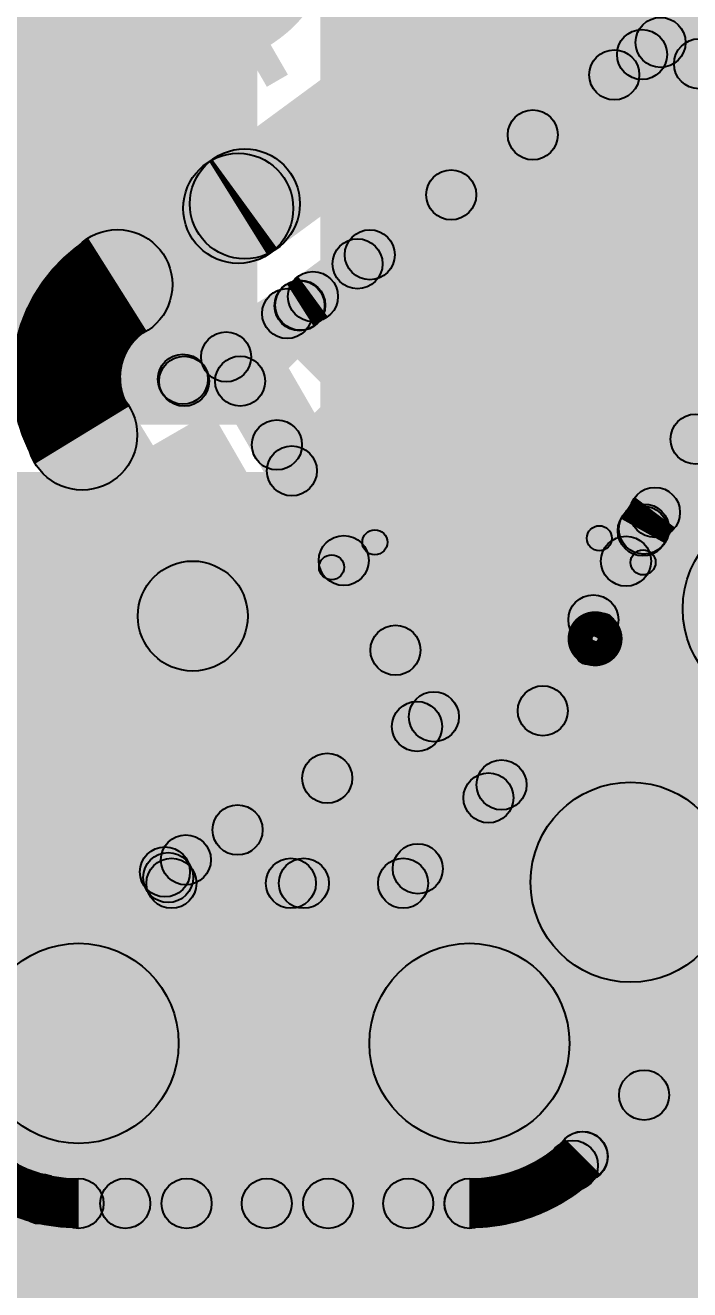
# Model space of a CAD drawing. Header units: millimetres. Extents: x 0.02 to 3.53, y 0 to 2.66.
# Drawn here: x 2.7187 to 2.8516, y 1.1981 to 1.4509 of the extents above; entities that cross this region are included whole.
import ezdxf

# ---------------------------------------------------------------- set-up
doc = ezdxf.new("R2010")
doc.units = ezdxf.units.MM
doc.header["$MEASUREMENT"] = 0
for name, color, linetype in [('BottomLayer', 5, 'Continuous'), ('TopLayer', 1, 'Continuous'), ('TopOverlay', 2, 'Continuous'), ('TopPaste', 8, 'Continuous'), ('TopSolder', 216, 'Continuous'), ('ViaHoleLayer', 16, 'Continuous')]:
    doc.layers.add(name, color=color, linetype=linetype)

# ---------------------------------------------------------------- blocks, each defined once
blk = doc.blocks.new('WS2812B_M____4')
at = {"layer": 'TopLayer'}
for points in [[(-0.09409, 0.05079), (-0.03504, 0.05079), (-0.03504, 0.01142), (-0.09409, 0.01142)], [(0.03504, 0.05079), (0.09409, 0.05079), (0.09409, 0.01142), (0.03504, 0.01142)], [(-0.09409, -0.01142), (-0.03504, -0.01142), (-0.03504, -0.05079), (-0.09409, -0.05079)], [(0.03504, -0.01142), (0.09409, -0.01142), (0.09409, -0.05079), (0.03504, -0.05079)]]:
    blk.add_hatch(color=1, dxfattribs=at).paths.add_polyline_path(points)
at = {"layer": 'TopOverlay'}
h = blk.add_hatch(color=2, dxfattribs=at)
edge = h.paths.add_edge_path()
edge.add_arc((-0.07, 0.07), 0.0025, 0, 360)
h = blk.add_hatch(color=2, dxfattribs=at)
edge = h.paths.add_edge_path()
edge.add_arc((-0.07, 0.07), 0.0025, 0, 360)
for points in [[(-0.07, 0.0675), (-0.07, 0.0725), (0.07, 0.0725), (0.07, 0.0675)], [(-0.0725, 0.07), (-0.0675, 0.07), (-0.0675, 0.06), (-0.0725, 0.06)], [(0.0675, 0.07), (0.0725, 0.07), (0.0725, 0.06), (0.0675, 0.06)], [(-0.0725, -0.06), (-0.0675, -0.06), (-0.0675, -0.07), (-0.0725, -0.07)], [(0.0675, -0.06), (0.0725, -0.06), (0.0725, -0.07), (0.0675, -0.07)], [(-0.07, -0.0725), (-0.07, -0.0675), (0.07, -0.0675), (0.07, -0.0725)]]:
    blk.add_hatch(color=2, dxfattribs=at).paths.add_polyline_path(points)
h = blk.add_hatch(color=2, dxfattribs=at)
edge = h.paths.add_edge_path()
edge.add_arc((0.07, 0.07), 0.0025, 0, 360)
h = blk.add_hatch(color=2, dxfattribs=at)
edge = h.paths.add_edge_path()
edge.add_arc((0.07, 0.07), 0.0025, 0, 360)
h = blk.add_hatch(color=2, dxfattribs=at)
edge = h.paths.add_edge_path()
edge.add_arc((-0.091, 0.061), 0.0025, 0, 360)
h = blk.add_hatch(color=2, dxfattribs=at)
edge = h.paths.add_edge_path()
edge.add_arc((-0.085, 0.061), 0.0025, 0, 360)
h = blk.add_hatch(color=2, dxfattribs=at)
edge = h.paths.add_edge_path()
edge.add_arc((-0.07, 0.06), 0.0025, 0, 360)
h = blk.add_hatch(color=2, dxfattribs=at)
edge = h.paths.add_edge_path()
edge.add_arc((0.07, 0.06), 0.0025, 0, 360)
h = blk.add_hatch(color=2, dxfattribs=at)
edge = h.paths.add_edge_path()
edge.add_arc((-0.07, -0.06), 0.0025, 0, 360)
h = blk.add_hatch(color=2, dxfattribs=at)
edge = h.paths.add_edge_path()
edge.add_arc((0.07, -0.06), 0.0025, 0, 360)
h = blk.add_hatch(color=2, dxfattribs=at)
edge = h.paths.add_edge_path()
edge.add_arc((-0.07, -0.07), 0.0025, 0, 360)
h = blk.add_hatch(color=2, dxfattribs=at)
edge = h.paths.add_edge_path()
edge.add_arc((-0.07, -0.07), 0.0025, 0, 360)
h = blk.add_hatch(color=2, dxfattribs=at)
edge = h.paths.add_edge_path()
edge.add_arc((0.07, -0.07), 0.0025, 0, 360)
h = blk.add_hatch(color=2, dxfattribs=at)
edge = h.paths.add_edge_path()
edge.add_arc((0.07, -0.07), 0.0025, 0, 360)
at = {"layer": 'TopPaste'}
for points in [[(-0.09409, 0.05079), (-0.03504, 0.05079), (-0.03504, 0.01142), (-0.09409, 0.01142)], [(0.03504, 0.05079), (0.09409, 0.05079), (0.09409, 0.01142), (0.03504, 0.01142)], [(-0.09409, -0.01142), (-0.03504, -0.01142), (-0.03504, -0.05079), (-0.09409, -0.05079)], [(0.03504, -0.01142), (0.09409, -0.01142), (0.09409, -0.05079), (0.03504, -0.05079)]]:
    blk.add_hatch(color=8, dxfattribs=at).paths.add_polyline_path(points)
at = {"layer": 'TopSolder'}
for points in [[(-0.09809, 0.05479), (-0.03104, 0.05479), (-0.03104, 0.00742), (-0.09809, 0.00742)], [(0.03104, 0.05479), (0.09809, 0.05479), (0.09809, 0.00742), (0.03104, 0.00742)], [(-0.09809, -0.00742), (-0.03104, -0.00742), (-0.03104, -0.05479), (-0.09809, -0.05479)], [(0.03104, -0.00742), (0.09809, -0.00742), (0.09809, -0.05479), (0.03104, -0.05479)]]:
    blk.add_hatch(color=216, dxfattribs=at).paths.add_polyline_path(points)
at = {"layer": 'TopOverlay', "const_width": 0.005}
blk.add_lwpolyline([(-0.085, 0.061, 1), (-0.091, 0.061, 1)], format="xyb", close=True, dxfattribs=at)
at = {"layer": 'TopOverlay'}
for centre in [(-0.07, 0.07), (-0.07, 0.07), (0.07, 0.07), (0.07, 0.07), (-0.091, 0.061), (-0.085, 0.061), (-0.07, 0.06), (0.07, 0.06), (-0.07, -0.06), (0.07, -0.06), (-0.07, -0.07), (-0.07, -0.07), (0.07, -0.07), (0.07, -0.07)]:
    blk.add_circle(centre, 0.0025, dxfattribs=at)
blk = doc.blocks.new('WS2812B_M____5')
at = {"layer": 'TopLayer'}
for points in [[(-0.09409, 0.05079), (-0.03504, 0.05079), (-0.03504, 0.01142), (-0.09409, 0.01142)], [(0.03504, 0.05079), (0.09409, 0.05079), (0.09409, 0.01142), (0.03504, 0.01142)], [(-0.09409, -0.01142), (-0.03504, -0.01142), (-0.03504, -0.05079), (-0.09409, -0.05079)], [(0.03504, -0.01142), (0.09409, -0.01142), (0.09409, -0.05079), (0.03504, -0.05079)]]:
    blk.add_hatch(color=1, dxfattribs=at).paths.add_polyline_path(points)
at = {"layer": 'TopOverlay'}
h = blk.add_hatch(color=2, dxfattribs=at)
edge = h.paths.add_edge_path()
edge.add_arc((-0.07, 0.07), 0.0025, 0, 360)
h = blk.add_hatch(color=2, dxfattribs=at)
edge = h.paths.add_edge_path()
edge.add_arc((-0.07, 0.07), 0.0025, 0, 360)
for points in [[(0.07, 0.0725), (0.07, 0.0675), (-0.07, 0.0675), (-0.07, 0.0725)], [(-0.0725, 0.07), (-0.0675, 0.07), (-0.0675, 0.06), (-0.0725, 0.06)], [(0.0675, 0.07), (0.0725, 0.07), (0.0725, 0.06), (0.0675, 0.06)], [(-0.0725, -0.06), (-0.0675, -0.06), (-0.0675, -0.07), (-0.0725, -0.07)], [(0.0675, -0.06), (0.0725, -0.06), (0.0725, -0.07), (0.0675, -0.07)], [(0.07, -0.0675), (0.07, -0.0725), (-0.07, -0.0725), (-0.07, -0.0675)]]:
    blk.add_hatch(color=2, dxfattribs=at).paths.add_polyline_path(points)
h = blk.add_hatch(color=2, dxfattribs=at)
edge = h.paths.add_edge_path()
edge.add_arc((0.07, 0.07), 0.0025, 0, 360)
h = blk.add_hatch(color=2, dxfattribs=at)
edge = h.paths.add_edge_path()
edge.add_arc((0.07, 0.07), 0.0025, 0, 360)
h = blk.add_hatch(color=2, dxfattribs=at)
edge = h.paths.add_edge_path()
edge.add_arc((-0.091, 0.061), 0.0025, 0, 360)
h = blk.add_hatch(color=2, dxfattribs=at)
edge = h.paths.add_edge_path()
edge.add_arc((-0.085, 0.061), 0.0025, 0, 360)
h = blk.add_hatch(color=2, dxfattribs=at)
edge = h.paths.add_edge_path()
edge.add_arc((-0.07, 0.06), 0.0025, 0, 360)
h = blk.add_hatch(color=2, dxfattribs=at)
edge = h.paths.add_edge_path()
edge.add_arc((0.07, 0.06), 0.0025, 0, 360)
h = blk.add_hatch(color=2, dxfattribs=at)
edge = h.paths.add_edge_path()
edge.add_arc((-0.07, -0.06), 0.0025, 0, 360)
h = blk.add_hatch(color=2, dxfattribs=at)
edge = h.paths.add_edge_path()
edge.add_arc((0.07, -0.06), 0.0025, 0, 360)
h = blk.add_hatch(color=2, dxfattribs=at)
edge = h.paths.add_edge_path()
edge.add_arc((-0.07, -0.07), 0.0025, 0, 360)
h = blk.add_hatch(color=2, dxfattribs=at)
edge = h.paths.add_edge_path()
edge.add_arc((-0.07, -0.07), 0.0025, 0, 360)
h = blk.add_hatch(color=2, dxfattribs=at)
edge = h.paths.add_edge_path()
edge.add_arc((0.07, -0.07), 0.0025, 0, 360)
h = blk.add_hatch(color=2, dxfattribs=at)
edge = h.paths.add_edge_path()
edge.add_arc((0.07, -0.07), 0.0025, 0, 360)
at = {"layer": 'TopPaste'}
for points in [[(-0.09409, 0.05079), (-0.03504, 0.05079), (-0.03504, 0.01142), (-0.09409, 0.01142)], [(0.03504, 0.05079), (0.09409, 0.05079), (0.09409, 0.01142), (0.03504, 0.01142)], [(-0.09409, -0.01142), (-0.03504, -0.01142), (-0.03504, -0.05079), (-0.09409, -0.05079)], [(0.03504, -0.01142), (0.09409, -0.01142), (0.09409, -0.05079), (0.03504, -0.05079)]]:
    blk.add_hatch(color=8, dxfattribs=at).paths.add_polyline_path(points)
at = {"layer": 'TopSolder'}
for points in [[(-0.09809, 0.05479), (-0.03104, 0.05479), (-0.03104, 0.00742), (-0.09809, 0.00742)], [(0.03104, 0.05479), (0.09809, 0.05479), (0.09809, 0.00742), (0.03104, 0.00742)], [(-0.09809, -0.00742), (-0.03104, -0.00742), (-0.03104, -0.05479), (-0.09809, -0.05479)], [(0.03104, -0.00742), (0.09809, -0.00742), (0.09809, -0.05479), (0.03104, -0.05479)]]:
    blk.add_hatch(color=216, dxfattribs=at).paths.add_polyline_path(points)
at = {"layer": 'TopOverlay', "const_width": 0.005}
blk.add_lwpolyline([(-0.085, 0.061, 1), (-0.091, 0.061, 1)], format="xyb", close=True, dxfattribs=at)
at = {"layer": 'TopOverlay'}
for centre in [(-0.07, 0.07), (-0.07, 0.07), (0.07, 0.07), (0.07, 0.07), (-0.091, 0.061), (-0.085, 0.061), (-0.07, 0.06), (0.07, 0.06), (-0.07, -0.06), (0.07, -0.06), (-0.07, -0.07), (-0.07, -0.07), (0.07, -0.07), (0.07, -0.07)]:
    blk.add_circle(centre, 0.0025, dxfattribs=at)

msp = doc.modelspace()

# ---------------------------------------------------------------- hatches: boundary and pattern name
at = {"layer": 'BottomLayer'}
for points in [[(2.70254, 1.37106), (2.76513, 1.37106), (2.76513, 1.89822), (2.70254, 1.89822)], [(2.77773, 1.33287), (2.91946, 1.33287), (2.91946, 1.53247), (2.77773, 1.53247)], [(2.10805, 1.09704), (2.86041, 1.09704), (2.86041, 1.36161), (2.10805, 1.36161)]]:
    msp.add_hatch(color=5, dxfattribs=at).paths.add_polyline_path(points)
h = msp.add_hatch(color=5, dxfattribs=at)
edge = h.paths.add_edge_path()
edge.add_arc((2.83976, 1.27962), 0.01181, 0, 360)
h = msp.add_hatch(color=5, dxfattribs=at)
edge = h.paths.add_edge_path()
edge.add_arc((2.72939, 1.2474), 0.01181, 0, 360)
at = {"layer": 'TopLayer'}
for points in [[(2.13149, 1.77127), (2.13856, 1.77834), (3.44684, 0.47006), (3.43977, 0.46298)], [(2.796, 1.47223), (2.75774, 1.53849), (2.6471, 1.47461), (2.68535, 1.40835)], [(2.76915, 1.40637), (2.75612, 1.4241), (2.82193, 1.47249), (2.83496, 1.45476)], [(2.8448, 1.4409), (2.83931, 1.44926), (2.84301, 1.45169), (2.8485, 1.44334)], [(2.84333, 1.44314), (2.84818, 1.45189), (2.93894, 1.40158), (2.9341, 1.39283)], [(2.77922, 1.39268), (2.7733, 1.40073), (2.83909, 1.44911), (2.84501, 1.44105)], [(2.77559, 1.35832), (2.76852, 1.36539), (2.84991, 1.44679), (2.85698, 1.43972)], [(2.83298, 1.43747), (2.84005, 1.44454), (2.93111, 1.35348), (2.92404, 1.34641)], [(2.78594, 1.34039), (2.77887, 1.34746), (2.86811, 1.4367), (2.87518, 1.42963)], [(2.81668, 1.42549), (2.82375, 1.43256), (2.86765, 1.38866), (2.86058, 1.38159)], [(2.79629, 1.32246), (2.78922, 1.32953), (2.88631, 1.42661), (2.89338, 1.41954)], [(2.74303, 1.3898), (2.73129, 1.40841), (2.75545, 1.42364), (2.76719, 1.40503)], [(2.76725, 1.40507), (2.75539, 1.4236), (2.75539, 1.4236), (2.76725, 1.40507)], [(2.80038, 1.4135), (2.80745, 1.42057), (2.85629, 1.37174), (2.84922, 1.36467)], [(2.78408, 1.40152), (2.79115, 1.40859), (2.84597, 1.35377), (2.8389, 1.3467)], [(2.76524, 1.37625), (2.75817, 1.38332), (2.78163, 1.40679), (2.78871, 1.39972)], [(2.75293, 1.37594), (2.74759, 1.3844), (2.77092, 1.39911), (2.77625, 1.39065)], [(2.76755, 1.38977), (2.77462, 1.39684), (2.83586, 1.3356), (2.82879, 1.32853)], [(2.753, 1.37545), (2.748, 1.38411), (2.7564, 1.38897), (2.7614, 1.38031)], [(2.84901, 1.35114), (2.84026, 1.35599), (2.85822, 1.38839), (2.86697, 1.38354)], [(2.75457, 1.38214), (2.76323, 1.38714), (2.80476, 1.31521), (2.7961, 1.31021)], [(2.72073, 1.36329), (2.7395, 1.37476), (2.76161, 1.33856), (2.74284, 1.3271)], [(2.76552, 1.36351), (2.77259, 1.37058), (2.82574, 1.31743), (2.81867, 1.31036)], [(2.81834, 1.29665), (2.8096, 1.30152), (2.83785, 1.35227), (2.84658, 1.34741)], [(2.77798, 1.27586), (2.77091, 1.28293), (2.83532, 1.34734), (2.84239, 1.34027)], [(2.85723, 1.26989), (2.82228, 1.28934), (2.8527, 1.34401), (2.88765, 1.32456)], [(2.74917, 1.27734), (2.74417, 1.286), (2.79793, 1.31704), (2.80293, 1.30838)], [(2.79352, 1.30723), (2.80059, 1.3143), (2.81489, 1.3), (2.80782, 1.29293)], [(2.68099, 1.29181), (2.71572, 1.31165), (2.74676, 1.25732), (2.71202, 1.23748)], [(2.77559, 1.29687), (2.78266, 1.30394), (2.80074, 1.28586), (2.79367, 1.27879)], [(2.79782, 1.27586), (2.79075, 1.28293), (2.81043, 1.30262), (2.81751, 1.29555)], [(2.75766, 1.28652), (2.76473, 1.29359), (2.77539, 1.28293), (2.76832, 1.27586)], [(2.82168, 1.23325), (2.79339, 1.26154), (2.82562, 1.29376), (2.8539, 1.26548)], [(2.75084, 1.27701), (2.74377, 1.28408), (2.74732, 1.28762), (2.75439, 1.28055)], [(2.74796, 1.2744), (2.74796, 1.2844), (2.79428, 1.2844), (2.79428, 1.2744)], [(1.72194, 0.10668), (1.71487, 0.11376), (2.8764, 1.27529), (2.88347, 1.26822)], [(2.72939, 1.2274), (2.72939, 1.2674), (2.80754, 1.2674), (2.80754, 1.2274)], [(2.83373, 1.22126), (2.82666, 1.22833), (2.85882, 1.2605), (2.86589, 1.25343)], [(1.74001, 0.09646), (1.73294, 0.10354), (2.87348, 1.24408), (2.88055, 1.23701)], [(2.83893, 1.23353), (2.846, 1.2406), (3.36037, 0.72623), (3.3533, 0.71916)], [(2.82471, 1.21947), (2.83178, 1.22654), (3.35475, 0.70357), (3.34768, 0.69649)], [(1.63709, 0.10668), (1.63002, 0.11376), (2.7352, 1.21893), (2.74227, 1.21186)], [(1.66538, 0.10668), (1.6583, 0.11376), (2.76348, 1.21893), (2.77055, 1.21186)], [(1.69366, 0.10668), (1.68659, 0.11376), (2.79176, 1.21893), (2.79884, 1.21186)], [(2.71827, 1.21277), (2.72534, 1.21984), (3.44684, 0.49834), (3.43977, 0.49127)], [(2.72939, 1.2104), (2.72939, 1.2204), (2.80754, 1.2204), (2.80754, 1.2104)], [(2.74746, 1.21186), (2.75453, 1.21893), (3.44684, 0.52662), (3.43977, 0.51955)], [(2.77575, 1.21186), (2.78282, 1.21893), (3.44684, 0.55491), (3.43977, 0.54784)], [(2.80403, 1.21186), (2.8111, 1.21893), (3.35593, 0.6741), (3.34886, 0.66703)]]:
    msp.add_hatch(color=1, dxfattribs=at).paths.add_polyline_path(points)
h = msp.add_hatch(color=1, dxfattribs=at)
edge = h.paths.add_edge_path()
edge.add_arc((2.84576, 1.44752), 0.005, 0, 360)
h = msp.add_hatch(color=1, dxfattribs=at)
edge = h.paths.add_edge_path()
edge.add_arc((2.84576, 1.44752), 0.005, 0, 360)
h = msp.add_hatch(color=1, dxfattribs=at)
edge = h.paths.add_edge_path()
edge.add_arc((2.84205, 1.44508), 0.005, 0, 360)
h = msp.add_hatch(color=1, dxfattribs=at)
edge = h.paths.add_edge_path()
edge.add_arc((2.84205, 1.44508), 0.005, 0, 360)
h = msp.add_hatch(color=1, dxfattribs=at)
edge = h.paths.add_edge_path()
edge.add_arc((2.83651, 1.44101), 0.005, 0, 360)
h = msp.add_hatch(color=1, dxfattribs=at)
edge = h.paths.add_edge_path()
edge.add_arc((2.85345, 1.44325), 0.005, 0, 360)
h = msp.add_hatch(color=1, dxfattribs=at)
edge = h.paths.add_edge_path()
edge.add_arc((2.82021, 1.42902), 0.005, 0, 360)
h = msp.add_hatch(color=1, dxfattribs=at)
edge = h.paths.add_edge_path()
edge.add_arc((2.76264, 1.41523), 0.011, 0, 360)
h = msp.add_hatch(color=1, dxfattribs=at)
edge = h.paths.add_edge_path()
edge.add_arc((2.76264, 1.41523), 0.011, 0, 360)
h = msp.add_hatch(color=1, dxfattribs=at)
edge = h.paths.add_edge_path()
edge.add_arc((2.76132, 1.41434), 0.011, 0, 360)
h = msp.add_hatch(color=1, dxfattribs=at)
edge = h.paths.add_edge_path()
edge.add_arc((2.76132, 1.41434), 0.011, 0, 360)
h = msp.add_hatch(color=1, dxfattribs=at)
edge = h.paths.add_edge_path()
edge.add_arc((2.76132, 1.41434), 0.011, 0, 360)
h = msp.add_hatch(color=1, dxfattribs=at)
edge = h.paths.add_edge_path()
edge.add_arc((2.76132, 1.41434), 0.011, 0, 360)
h = msp.add_hatch(color=1, dxfattribs=at)
edge = h.paths.add_edge_path()
edge.add_arc((2.80391, 1.41704), 0.005, 0, 360)
h = msp.add_hatch(color=1, dxfattribs=at)
edge = h.paths.add_edge_path()
edge.add_arc((2.73716, 1.3991), 0.011, 0, 360)
h = msp.add_hatch(color=1, dxfattribs=at)
edge = h.paths.add_edge_path()
edge.add_arc((2.73716, 1.3991), 0.011, 0, 360)
h = msp.add_hatch(color=1, dxfattribs=at)
edge = h.paths.add_edge_path()
edge.add_arc((2.78517, 1.40326), 0.005, 0, 360)
h = msp.add_hatch(color=1, dxfattribs=at)
edge = h.paths.add_edge_path()
edge.add_arc((2.78762, 1.40505), 0.005, 0, 360)
h = msp.add_hatch(color=1, dxfattribs=at)
edge = h.paths.add_edge_path()
edge.add_arc((2.77626, 1.3967), 0.005, 0, 360)
h = msp.add_hatch(color=1, dxfattribs=at)
edge = h.paths.add_edge_path()
edge.add_arc((2.77626, 1.3967), 0.005, 0, 360)
h = msp.add_hatch(color=1, dxfattribs=at)
edge = h.paths.add_edge_path()
edge.add_arc((2.77108, 1.3933), 0.005, 0, 360)
h = msp.add_hatch(color=1, dxfattribs=at)
edge = h.paths.add_edge_path()
edge.add_arc((2.77359, 1.39488), 0.005, 0, 360)
h = msp.add_hatch(color=1, dxfattribs=at)
edge = h.paths.add_edge_path()
edge.add_arc((2.77372, 1.39497), 0.005, 0, 360)
h = msp.add_hatch(color=1, dxfattribs=at)
edge = h.paths.add_edge_path()
edge.add_arc((2.7589, 1.38464), 0.005, 0, 360)
h = msp.add_hatch(color=1, dxfattribs=at)
edge = h.paths.add_edge_path()
edge.add_arc((2.7589, 1.38464), 0.005, 0, 360)
h = msp.add_hatch(color=1, dxfattribs=at)
edge = h.paths.add_edge_path()
edge.add_arc((2.75026, 1.38017), 0.005, 0, 360)
h = msp.add_hatch(color=1, dxfattribs=at)
edge = h.paths.add_edge_path()
edge.add_arc((2.7505, 1.37978), 0.005, 0, 360)
h = msp.add_hatch(color=1, dxfattribs=at)
edge = h.paths.add_edge_path()
edge.add_arc((2.7617, 1.37979), 0.005, 0, 360)
h = msp.add_hatch(color=1, dxfattribs=at)
edge = h.paths.add_edge_path()
edge.add_arc((2.73012, 1.36903), 0.011, 0, 360)
h = msp.add_hatch(color=1, dxfattribs=at)
edge = h.paths.add_edge_path()
edge.add_arc((2.73012, 1.36903), 0.011, 0, 360)
h = msp.add_hatch(color=1, dxfattribs=at)
edge = h.paths.add_edge_path()
edge.add_arc((2.73012, 1.36903), 0.011, 0, 360)
h = msp.add_hatch(color=1, dxfattribs=at)
edge = h.paths.add_edge_path()
edge.add_arc((2.73012, 1.36903), 0.011, 0, 360)
h = msp.add_hatch(color=1, dxfattribs=at)
edge = h.paths.add_edge_path()
edge.add_arc((2.85275, 1.3682), 0.005, 0, 360)
h = msp.add_hatch(color=1, dxfattribs=at)
edge = h.paths.add_edge_path()
edge.add_arc((2.76906, 1.36704), 0.005, 0, 360)
h = msp.add_hatch(color=1, dxfattribs=at)
edge = h.paths.add_edge_path()
edge.add_arc((2.77205, 1.36186), 0.005, 0, 360)
h = msp.add_hatch(color=1, dxfattribs=at)
edge = h.paths.add_edge_path()
edge.add_arc((2.84464, 1.35356), 0.005, 0, 360)
h = msp.add_hatch(color=1, dxfattribs=at)
edge = h.paths.add_edge_path()
edge.add_arc((2.84464, 1.35356), 0.005, 0, 360)
h = msp.add_hatch(color=1, dxfattribs=at)
edge = h.paths.add_edge_path()
edge.add_arc((2.84244, 1.35023), 0.005, 0, 360)
h = msp.add_hatch(color=1, dxfattribs=at)
edge = h.paths.add_edge_path()
edge.add_arc((2.84221, 1.34984), 0.005, 0, 360)
h = msp.add_hatch(color=1, dxfattribs=at)
edge = h.paths.add_edge_path()
edge.add_arc((2.84221, 1.34984), 0.005, 0, 360)
h = msp.add_hatch(color=1, dxfattribs=at)
edge = h.paths.add_edge_path()
edge.add_arc((2.87018, 1.33428), 0.02, 0, 360)
h = msp.add_hatch(color=1, dxfattribs=at)
edge = h.paths.add_edge_path()
edge.add_arc((2.78241, 1.34392), 0.005, 0, 360)
h = msp.add_hatch(color=1, dxfattribs=at)
edge = h.paths.add_edge_path()
edge.add_arc((2.83885, 1.3438), 0.005, 0, 360)
h = msp.add_hatch(color=1, dxfattribs=at)
edge = h.paths.add_edge_path()
edge.add_arc((2.75222, 1.33283), 0.011, 0, 360)
h = msp.add_hatch(color=1, dxfattribs=at)
edge = h.paths.add_edge_path()
edge.add_arc((2.83232, 1.33206), 0.005, 0, 360)
h = msp.add_hatch(color=1, dxfattribs=at)
edge = h.paths.add_edge_path()
edge.add_arc((2.79276, 1.32599), 0.005, 0, 360)
h = msp.add_hatch(color=1, dxfattribs=at)
edge = h.paths.add_edge_path()
edge.add_arc((2.80043, 1.31271), 0.005, 0, 360)
h = msp.add_hatch(color=1, dxfattribs=at)
edge = h.paths.add_edge_path()
edge.add_arc((2.80043, 1.31271), 0.005, 0, 360)
h = msp.add_hatch(color=1, dxfattribs=at)
edge = h.paths.add_edge_path()
edge.add_arc((2.82221, 1.31389), 0.005, 0, 360)
h = msp.add_hatch(color=1, dxfattribs=at)
edge = h.paths.add_edge_path()
edge.add_arc((2.79706, 1.31076), 0.005, 0, 360)
h = msp.add_hatch(color=1, dxfattribs=at)
edge = h.paths.add_edge_path()
edge.add_arc((2.77912, 1.30041), 0.005, 0, 360)
h = msp.add_hatch(color=1, dxfattribs=at)
edge = h.paths.add_edge_path()
edge.add_arc((2.81397, 1.29908), 0.005, 0, 360)
h = msp.add_hatch(color=1, dxfattribs=at)
edge = h.paths.add_edge_path()
edge.add_arc((2.81397, 1.29908), 0.005, 0, 360)
h = msp.add_hatch(color=1, dxfattribs=at)
edge = h.paths.add_edge_path()
edge.add_arc((2.81135, 1.29647), 0.005, 0, 360)
h = msp.add_hatch(color=1, dxfattribs=at)
edge = h.paths.add_edge_path()
edge.add_arc((2.83976, 1.27962), 0.02, 0, 360)
h = msp.add_hatch(color=1, dxfattribs=at)
edge = h.paths.add_edge_path()
edge.add_arc((2.83976, 1.27962), 0.02, 0, 360)
h = msp.add_hatch(color=1, dxfattribs=at)
edge = h.paths.add_edge_path()
edge.add_arc((2.76119, 1.29006), 0.005, 0, 360)
h = msp.add_hatch(color=1, dxfattribs=at)
edge = h.paths.add_edge_path()
edge.add_arc((2.83976, 1.27962), 0.01181, 0, 360)
h = msp.add_hatch(color=1, dxfattribs=at)
edge = h.paths.add_edge_path()
edge.add_arc((2.75085, 1.28409), 0.005, 0, 360)
h = msp.add_hatch(color=1, dxfattribs=at)
edge = h.paths.add_edge_path()
edge.add_arc((2.79721, 1.28232), 0.005, 0, 360)
h = msp.add_hatch(color=1, dxfattribs=at)
edge = h.paths.add_edge_path()
edge.add_arc((2.74667, 1.28167), 0.005, 0, 360)
h = msp.add_hatch(color=1, dxfattribs=at)
edge = h.paths.add_edge_path()
edge.add_arc((2.74731, 1.28054), 0.005, 0, 360)
h = msp.add_hatch(color=1, dxfattribs=at)
edge = h.paths.add_edge_path()
edge.add_arc((2.74796, 1.2794), 0.005, 0, 360)
h = msp.add_hatch(color=1, dxfattribs=at)
edge = h.paths.add_edge_path()
edge.add_arc((2.77185, 1.2794), 0.005, 0, 360)
h = msp.add_hatch(color=1, dxfattribs=at)
edge = h.paths.add_edge_path()
edge.add_arc((2.77445, 1.2794), 0.005, 0, 360)
h = msp.add_hatch(color=1, dxfattribs=at)
edge = h.paths.add_edge_path()
edge.add_arc((2.79428, 1.2794), 0.005, 0, 360)
h = msp.add_hatch(color=1, dxfattribs=at)
edge = h.paths.add_edge_path()
edge.add_arc((2.79428, 1.2794), 0.005, 0, 360)
h = msp.add_hatch(color=1, dxfattribs=at)
edge = h.paths.add_edge_path()
edge.add_arc((2.72939, 1.2474), 0.02, 0, 360)
h = msp.add_hatch(color=1, dxfattribs=at)
edge = h.paths.add_edge_path()
edge.add_arc((2.72939, 1.2474), 0.02, 0, 360)
h = msp.add_hatch(color=1, dxfattribs=at)
edge = h.paths.add_edge_path()
edge.add_arc((2.80754, 1.2474), 0.02, 0, 360)
h = msp.add_hatch(color=1, dxfattribs=at)
edge = h.paths.add_edge_path()
edge.add_arc((2.80754, 1.2474), 0.02, 0, 360)
h = msp.add_hatch(color=1, dxfattribs=at)
edge = h.paths.add_edge_path()
edge.add_arc((2.72939, 1.2474), 0.01181, 0, 360)
h = msp.add_hatch(color=1, dxfattribs=at)
edge = h.paths.add_edge_path()
edge.add_arc((2.84246, 1.23707), 0.005, 0, 360)
h = msp.add_hatch(color=1, dxfattribs=at)
edge = h.paths.add_edge_path()
edge.add_arc((2.83016, 1.22477), 0.005, 0, 360)
h = msp.add_hatch(color=1, dxfattribs=at)
edge = h.paths.add_edge_path()
edge.add_arc((2.83019, 1.2248), 0.005, 0, 360)
h = msp.add_hatch(color=1, dxfattribs=at)
edge = h.paths.add_edge_path()
edge.add_arc((2.83019, 1.2248), 0.005, 0, 360)
h = msp.add_hatch(color=1, dxfattribs=at)
edge = h.paths.add_edge_path()
edge.add_arc((2.82825, 1.223), 0.005, 0, 360)
h = msp.add_hatch(color=1, dxfattribs=at)
edge = h.paths.add_edge_path()
edge.add_arc((2.71425, 1.2192), 0.005, 0, 360)
h = msp.add_hatch(color=1, dxfattribs=at)
edge = h.paths.add_edge_path()
edge.add_arc((2.7218, 1.21631), 0.005, 0, 360)
h = msp.add_hatch(color=1, dxfattribs=at)
edge = h.paths.add_edge_path()
edge.add_arc((2.72939, 1.2154), 0.005, 0, 360)
h = msp.add_hatch(color=1, dxfattribs=at)
edge = h.paths.add_edge_path()
edge.add_arc((2.72939, 1.2154), 0.005, 0, 360)
h = msp.add_hatch(color=1, dxfattribs=at)
edge = h.paths.add_edge_path()
edge.add_arc((2.72939, 1.2154), 0.005, 0, 360)
h = msp.add_hatch(color=1, dxfattribs=at)
edge = h.paths.add_edge_path()
edge.add_arc((2.73873, 1.2154), 0.005, 0, 360)
h = msp.add_hatch(color=1, dxfattribs=at)
edge = h.paths.add_edge_path()
edge.add_arc((2.751, 1.2154), 0.005, 0, 360)
h = msp.add_hatch(color=1, dxfattribs=at)
edge = h.paths.add_edge_path()
edge.add_arc((2.76702, 1.2154), 0.005, 0, 360)
h = msp.add_hatch(color=1, dxfattribs=at)
edge = h.paths.add_edge_path()
edge.add_arc((2.77928, 1.2154), 0.005, 0, 360)
h = msp.add_hatch(color=1, dxfattribs=at)
edge = h.paths.add_edge_path()
edge.add_arc((2.7953, 1.2154), 0.005, 0, 360)
h = msp.add_hatch(color=1, dxfattribs=at)
edge = h.paths.add_edge_path()
edge.add_arc((2.80754, 1.2154), 0.005, 0, 360)
h = msp.add_hatch(color=1, dxfattribs=at)
edge = h.paths.add_edge_path()
edge.add_arc((2.80754, 1.2154), 0.005, 0, 360)
h = msp.add_hatch(color=1, dxfattribs=at)
edge = h.paths.add_edge_path()
edge.add_arc((2.80754, 1.2154), 0.005, 0, 360)
h = msp.add_hatch(color=1, dxfattribs=at)
edge = h.paths.add_edge_path()
edge.add_arc((2.80757, 1.2154), 0.005, 0, 360)
at = {"layer": 'ViaHoleLayer'}
h = msp.add_hatch(color=16, dxfattribs=at)
edge = h.paths.add_edge_path()
edge.add_arc((2.83976, 1.27962), 0.00591, 0, 360)
h = msp.add_hatch(color=16, dxfattribs=at)
edge = h.paths.add_edge_path()
edge.add_arc((2.72939, 1.2474), 0.00591, 0, 360)

# ---------------------------------------------------------------- linework, layer by layer
at = {"layer": 'TopLayer'}
for points, const_width in [([(2.76264, 1.41523, -0.018089), (2.76132, 1.41434)], 0.022), ([(2.73012, 1.36903, -0.410089), (2.73716, 1.3991)], 0.022), ([(2.77626, 1.3967, -0.017113), (2.77372, 1.39497)], 0.01), ([(2.84221, 1.34984, -0.034707), (2.84464, 1.35356)], 0.01), ([(2.72939, 1.2154, -0.269182), (2.7016, 1.23152)], 0.01), ([(2.72939, 1.2154, -0.269182), (2.7016, 1.23152)], 0.01), ([(2.83019, 1.2248, -0.199231), (2.80754, 1.2154)], 0.01), ([(2.83016, 1.22477, -0.198912), (2.80754, 1.2154)], 0.01)]:
    msp.add_lwpolyline(points, format="xyb", dxfattribs=dict(at, const_width=const_width))
for centre, radius in [((2.84576, 1.44752), 0.005), ((2.84576, 1.44752), 0.005), ((2.84205, 1.44508), 0.005), ((2.84205, 1.44508), 0.005), ((2.83651, 1.44101), 0.005), ((2.85345, 1.44325), 0.005), ((2.82021, 1.42902), 0.005), ((2.76264, 1.41523), 0.011), ((2.76264, 1.41523), 0.011), ((2.76132, 1.41434), 0.011), ((2.76132, 1.41434), 0.011), ((2.76132, 1.41434), 0.011), ((2.76132, 1.41434), 0.011), ((2.80391, 1.41704), 0.005), ((2.73716, 1.3991), 0.011), ((2.73716, 1.3991), 0.011), ((2.78517, 1.40326), 0.005), ((2.78762, 1.40505), 0.005), ((2.77626, 1.3967), 0.005), ((2.77626, 1.3967), 0.005), ((2.77108, 1.3933), 0.005), ((2.77359, 1.39488), 0.005), ((2.77372, 1.39497), 0.005), ((2.7589, 1.38464), 0.005), ((2.7589, 1.38464), 0.005), ((2.75026, 1.38017), 0.005), ((2.7505, 1.37978), 0.005), ((2.7617, 1.37979), 0.005), ((2.73012, 1.36903), 0.011), ((2.73012, 1.36903), 0.011), ((2.73012, 1.36903), 0.011), ((2.73012, 1.36903), 0.011), ((2.85275, 1.3682), 0.005), ((2.76906, 1.36704), 0.005), ((2.77205, 1.36186), 0.005), ((2.84464, 1.35356), 0.005), ((2.84464, 1.35356), 0.005), ((2.84244, 1.35023), 0.005), ((2.84221, 1.34984), 0.005), ((2.84221, 1.34984), 0.005), ((2.87018, 1.33428), 0.02), ((2.78241, 1.34392), 0.005), ((2.83885, 1.3438), 0.005), ((2.75222, 1.33283), 0.011), ((2.83232, 1.33206), 0.005), ((2.79276, 1.32599), 0.005), ((2.80043, 1.31271), 0.005), ((2.80043, 1.31271), 0.005), ((2.82221, 1.31389), 0.005), ((2.79706, 1.31076), 0.005), ((2.77912, 1.30041), 0.005), ((2.81397, 1.29908), 0.005), ((2.81397, 1.29908), 0.005), ((2.81135, 1.29647), 0.005), ((2.83976, 1.27962), 0.02), ((2.83976, 1.27962), 0.02), ((2.76119, 1.29006), 0.005), ((2.75085, 1.28409), 0.005), ((2.79721, 1.28232), 0.005), ((2.74667, 1.28167), 0.005), ((2.74731, 1.28054), 0.005), ((2.74796, 1.2794), 0.005), ((2.77185, 1.2794), 0.005), ((2.77445, 1.2794), 0.005), ((2.79428, 1.2794), 0.005), ((2.79428, 1.2794), 0.005), ((2.72939, 1.2474), 0.02), ((2.72939, 1.2474), 0.02), ((2.80754, 1.2474), 0.02), ((2.80754, 1.2474), 0.02), ((2.84246, 1.23707), 0.005), ((2.83016, 1.22477), 0.005), ((2.83019, 1.2248), 0.005), ((2.83019, 1.2248), 0.005), ((2.82825, 1.223), 0.005), ((2.71425, 1.2192), 0.005), ((2.7218, 1.21631), 0.005), ((2.72939, 1.2154), 0.005), ((2.72939, 1.2154), 0.005), ((2.72939, 1.2154), 0.005), ((2.73873, 1.2154), 0.005), ((2.751, 1.2154), 0.005), ((2.76702, 1.2154), 0.005), ((2.77928, 1.2154), 0.005), ((2.7953, 1.2154), 0.005), ((2.80754, 1.2154), 0.005), ((2.80754, 1.2154), 0.005), ((2.80754, 1.2154), 0.005), ((2.80757, 1.2154), 0.005)]:
    msp.add_circle(centre, radius, dxfattribs=at)

# ---------------------------------------------------------------- block references
for name, p, rotation in [('WS2812B_M____4', (2.92868, 1.37568), 61), ('WS2812B_M____5', (2.69301, 1.3732), 120)]:
    msp.add_blockref(name, p, dxfattribs=dict(rotation=rotation))

# ---------------------------------------------------------------- texts
at = {"layer": 'TopOverlay'}
msp.add_text('$', height=0.06, rotation=30, dxfattribs=at).set_placement((2.74644, 1.43373))

doc.saveas('drawing.dxf')
